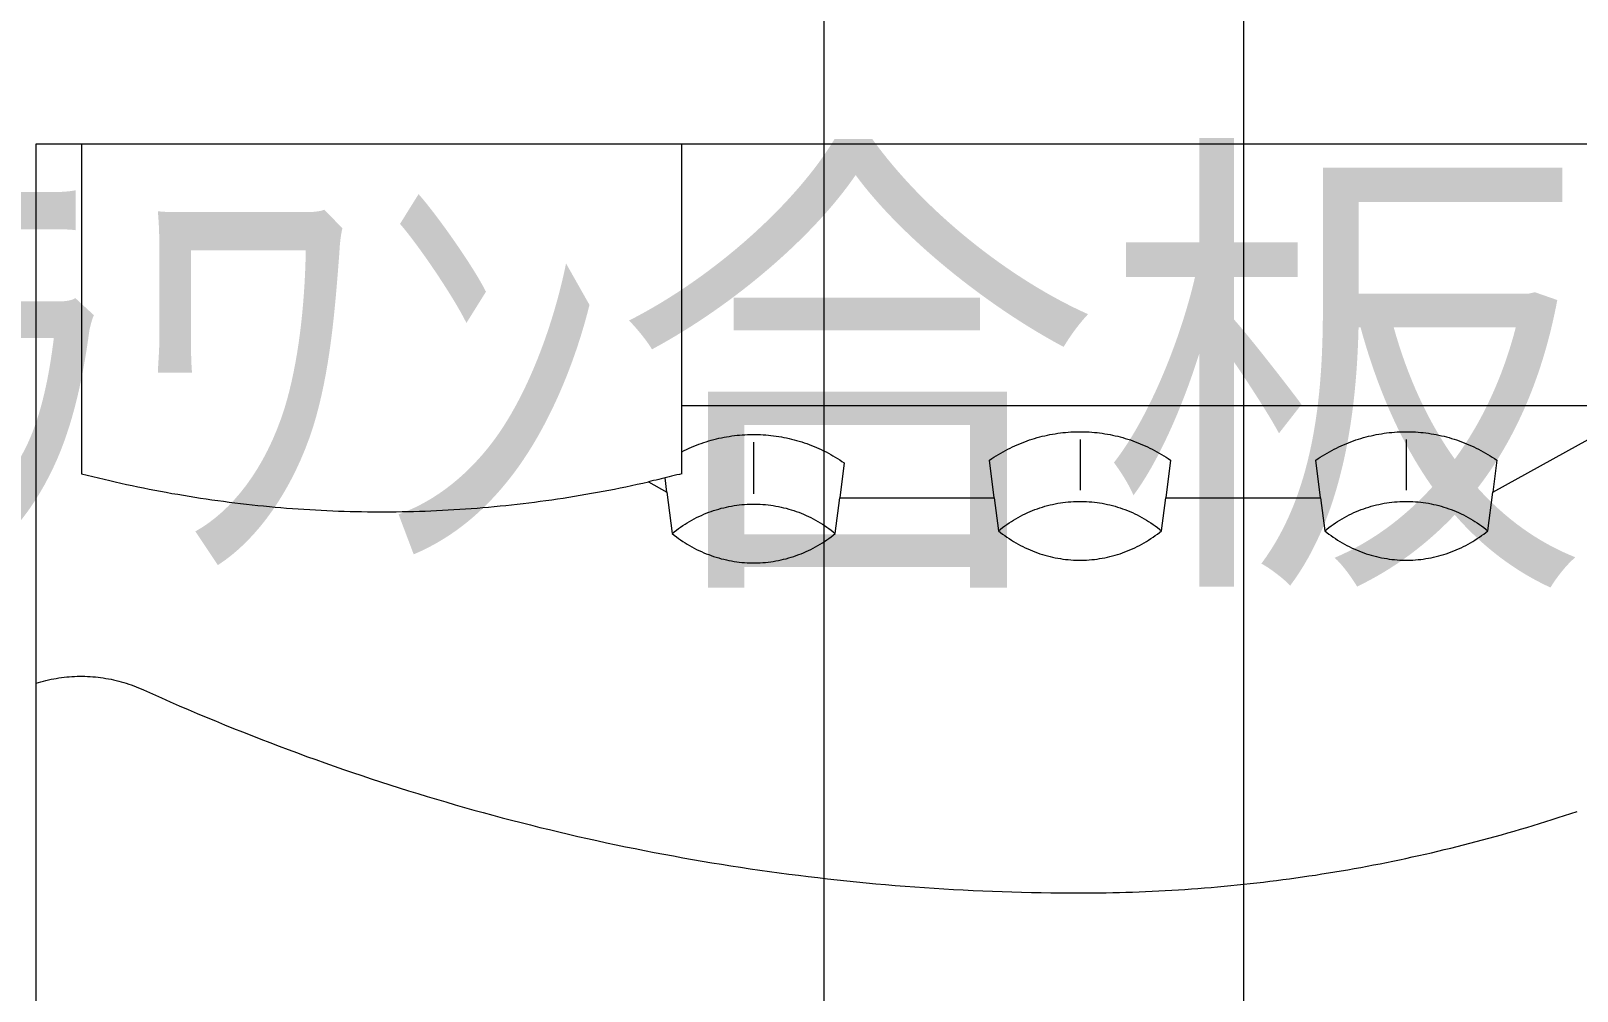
# Model space of a CAD drawing. Header units: millimetres. Extents: x -20496 to -6300, y 37 to 7272.
# Drawn here: x -9636 to -9118, y 2818 to 3140 of the extents above; entities that cross this region are included whole.
import ezdxf
from ezdxf.enums import TextEntityAlignment as Align
from ezdxf.lldxf.tags import DXFTag

# ---------------------------------------------------------------- set-up
doc = ezdxf.new("R2010")
doc.units = ezdxf.units.MM
doc.header["$LTSCALE"] = 50
for name, color, linetype in [('カタログ部品(衛生設備)', 252, 'Continuous'), ('床仕上', 250, 'Continuous'), ('通り芯', 252, 'Continuous')]:
    doc.layers.add(name, color=color, linetype=linetype)
doc.styles.add('ＭＳ ゴシック', font='msgothic.ttc')
tags = doc.linetypes.add('chain', pattern=[18.5, 12, -1.5, 3.5, -1.5]).pattern_tags.tags
tags[10:11] = [DXFTag(74, 4), DXFTag(75, 0), DXFTag(340, '0'), DXFTag(46, 1.0), DXFTag(50, 0.0), DXFTag(44, 0.0), DXFTag(45, 0.0)]
tags[8:9] = [DXFTag(74, 4), DXFTag(75, 0), DXFTag(340, '0'), DXFTag(46, 1.0), DXFTag(50, 0.0), DXFTag(44, 0.0), DXFTag(45, 0.0)]
tags[6:7] = [DXFTag(74, 4), DXFTag(75, 0), DXFTag(340, '0'), DXFTag(46, 1.0), DXFTag(50, 0.0), DXFTag(44, 0.0), DXFTag(45, 0.0)]
tags[4:5] = [DXFTag(74, 4), DXFTag(75, 0), DXFTag(340, '0'), DXFTag(46, 1.0), DXFTag(50, 0.0), DXFTag(44, 0.0), DXFTag(45, 0.0)]

# ---------------------------------------------------------------- blocks, each defined once
blk = doc.blocks.new('FcPack%d80')
at = {"layer": '通り芯', "color": 1, "linetype": 'chain', "lineweight": 13}
blk.add_line((0, -2668.75), (0, 2981.25), dxfattribs=at)
blk = doc.blocks.new('FcPack%d81')
at = {"layer": '通り芯', "color": 1, "linetype": 'chain', "lineweight": 13}
blk.add_line((0, -2668.75), (0, 2981.25), dxfattribs=at)
blk = doc.blocks.new('FcPack%d176')
at = {"layer": 'カタログ部品(衛生設備)', "color": 1, "linetype": 'Continuous', "lineweight": 13}
for p, q in [((-700, 525), (-700, -525)), ((700, 525), (-700, 525)), ((-684.69, 525), (-684.69, 414.52)), ((-483.44, 414.52), (-483.44, 525)), ((-483.44, 437.35), (-73.5, 437.35)), ((-476.12, 424.96), (-475.28, 425.23)), ((-475.28, 425.23), (-474.44, 425.49)), ((-474.44, 425.49), (-473.59, 425.73)), ((-473.59, 425.73), (-472.74, 425.96)), ((-472.74, 425.96), (-471.89, 426.18)), ((-471.89, 426.18), (-471.03, 426.38)), ((-471.03, 426.38), (-470.18, 426.57)), ((-470.18, 426.57), (-469.31, 426.74)), ((-469.31, 426.74), (-468.45, 426.9)), ((-468.45, 426.9), (-467.58, 427.04)), ((-467.58, 427.04), (-466.72, 427.17)), ((-466.72, 427.17), (-465.84, 427.29)), ((-465.84, 427.29), (-464.97, 427.39)), ((-464.97, 427.39), (-464.1, 427.47)), ((-464.1, 427.47), (-463.22, 427.54)), ((-463.22, 427.54), (-462.35, 427.6)), ((-462.35, 427.6), (-461.47, 427.64)), ((-461.47, 427.64), (-460.6, 427.67)), ((-460.6, 427.67), (-459.72, 427.68)), ((-459.72, 427.68), (-458.84, 427.68)), ((-459.38, 407.78), (-459.37, 425.09)), ((-458.84, 427.68), (-457.96, 427.67)), ((-457.96, 427.67), (-457.09, 427.64)), ((-457.09, 427.64), (-456.21, 427.59)), ((-456.21, 427.59), (-455.34, 427.53)), ((-455.34, 427.53), (-454.46, 427.46)), ((-454.46, 427.46), (-453.59, 427.37)), ((-453.59, 427.37), (-452.72, 427.26)), ((-452.72, 427.26), (-451.85, 427.14)), ((-451.85, 427.14), (-450.98, 427.01)), ((-450.98, 427.01), (-450.11, 426.86)), ((-450.11, 426.86), (-449.25, 426.7)), ((-449.25, 426.7), (-448.39, 426.53)), ((-448.39, 426.53), (-447.53, 426.34)), ((-447.53, 426.34), (-446.68, 426.13)), ((-446.68, 426.13), (-445.82, 425.91)), ((-445.82, 425.91), (-444.98, 425.68)), ((-444.98, 425.68), (-444.13, 425.43)), ((-444.13, 425.43), (-443.29, 425.17)), ((-443.29, 425.17), (-442.45, 424.9)), ((-369.38, 424.91), (-368.55, 425.23)), ((-368.55, 425.23), (-367.72, 425.53)), ((-367.72, 425.53), (-366.88, 425.82)), ((-366.88, 425.82), (-366.04, 426.1)), ((-366.04, 426.1), (-365.2, 426.36)), ((-365.2, 426.36), (-364.35, 426.61)), ((-364.35, 426.61), (-363.5, 426.84)), ((-363.5, 426.84), (-362.65, 427.06)), ((-362.65, 427.06), (-361.79, 427.26)), ((-361.79, 427.26), (-360.93, 427.45)), ((-360.93, 427.45), (-360.07, 427.63)), ((-360.07, 427.63), (-359.2, 427.79)), ((-359.2, 427.79), (-358.33, 427.93)), ((-358.33, 427.93), (-357.46, 428.07)), ((-357.46, 428.07), (-356.59, 428.18)), ((-356.59, 428.18), (-355.71, 428.29)), ((-355.71, 428.29), (-354.84, 428.37)), ((-354.84, 428.37), (-353.96, 428.45)), ((-353.96, 428.45), (-353.08, 428.51)), ((-353.08, 428.51), (-352.2, 428.55)), ((-352.2, 428.55), (-351.32, 428.58)), ((-351.32, 428.58), (-350.44, 428.6)), ((-350.44, 428.6), (-349.56, 428.6)), ((-350, 426), (-350, 408.96)), ((-349.56, 428.6), (-348.68, 428.58)), ((-348.68, 428.58), (-347.81, 428.55)), ((-347.81, 428.55), (-346.93, 428.51)), ((-346.93, 428.51), (-346.05, 428.45)), ((-346.05, 428.45), (-345.17, 428.37)), ((-345.17, 428.37), (-344.3, 428.29)), ((-344.3, 428.29), (-343.42, 428.18)), ((-343.42, 428.18), (-342.55, 428.07)), ((-342.55, 428.07), (-341.68, 427.93)), ((-341.68, 427.93), (-340.81, 427.79)), ((-340.81, 427.79), (-339.94, 427.63)), ((-339.94, 427.63), (-339.08, 427.45)), ((-339.08, 427.45), (-338.22, 427.26)), ((-338.22, 427.26), (-337.36, 427.06)), ((-337.36, 427.06), (-336.51, 426.84)), ((-336.51, 426.84), (-335.65, 426.61)), ((-335.65, 426.61), (-334.81, 426.36)), ((-334.81, 426.36), (-333.96, 426.1)), ((-333.96, 426.1), (-333.12, 425.82)), ((-333.12, 425.82), (-332.29, 425.53)), ((-332.29, 425.53), (-331.46, 425.23)), ((-331.46, 425.23), (-330.63, 424.91)), ((-260, 424.91), (-259.17, 425.23)), ((-259.17, 425.23), (-258.34, 425.53)), ((-258.34, 425.53), (-257.51, 425.82)), ((-257.51, 425.82), (-256.67, 426.1)), ((-256.67, 426.1), (-255.83, 426.36)), ((-255.83, 426.36), (-254.98, 426.61)), ((-254.98, 426.61), (-254.13, 426.84)), ((-254.13, 426.84), (-253.27, 427.06)), ((-253.27, 427.06), (-252.42, 427.26)), ((-252.42, 427.26), (-251.55, 427.45)), ((-251.55, 427.45), (-250.69, 427.63)), ((-250.69, 427.63), (-249.82, 427.79)), ((-249.82, 427.79), (-248.96, 427.93)), ((-248.96, 427.93), (-248.09, 428.07)), ((-248.09, 428.07), (-247.21, 428.18)), ((-247.21, 428.18), (-246.34, 428.29)), ((-246.34, 428.29), (-245.46, 428.37)), ((-245.46, 428.37), (-244.59, 428.45)), ((-244.59, 428.45), (-243.71, 428.51)), ((-243.71, 428.51), (-242.83, 428.55)), ((-242.83, 428.55), (-241.95, 428.58)), ((-241.95, 428.58), (-241.07, 428.6)), ((-241.07, 428.6), (-240.19, 428.6)), ((-240.62, 426), (-240.62, 408.96)), ((-240.19, 428.6), (-239.31, 428.58)), ((-239.31, 428.58), (-238.43, 428.55)), ((-238.43, 428.55), (-237.55, 428.51)), ((-237.55, 428.51), (-236.67, 428.45)), ((-236.67, 428.45), (-235.8, 428.37)), ((-235.8, 428.37), (-234.92, 428.29)), ((-234.92, 428.29), (-234.05, 428.18)), ((-234.05, 428.18), (-233.17, 428.07)), ((-233.17, 428.07), (-232.3, 427.93)), ((-232.3, 427.93), (-231.43, 427.79)), ((-231.43, 427.79), (-230.57, 427.63)), ((-230.57, 427.63), (-229.7, 427.45)), ((-229.7, 427.45), (-228.84, 427.26)), ((-228.84, 427.26), (-227.99, 427.06)), ((-227.99, 427.06), (-227.13, 426.84)), ((-227.13, 426.84), (-226.28, 426.61)), ((-226.28, 426.61), (-225.43, 426.36)), ((-225.43, 426.36), (-224.59, 426.1)), ((-224.59, 426.1), (-223.75, 425.82)), ((-223.75, 425.82), (-222.91, 425.53)), ((-222.91, 425.53), (-222.08, 425.23)), ((-222.08, 425.23), (-221.26, 424.91)), ((-211.67, 408.28), (-175.39, 428.29)), ((-483.44, 421.89), (-482.65, 422.28)), ((-482.65, 422.28), (-481.85, 422.67)), ((-481.85, 422.67), (-481.05, 423.03)), ((-481.05, 423.03), (-480.24, 423.39)), ((-480.24, 423.39), (-479.42, 423.73)), ((-479.42, 423.73), (-478.6, 424.06)), ((-478.6, 424.06), (-477.78, 424.37)), ((-477.78, 424.37), (-476.95, 424.67)), ((-476.95, 424.67), (-476.12, 424.96)), ((-442.45, 424.9), (-441.62, 424.61)), ((-441.62, 424.61), (-440.79, 424.3)), ((-440.79, 424.3), (-439.97, 423.99)), ((-439.97, 423.99), (-439.15, 423.66)), ((-439.15, 423.66), (-438.34, 423.31)), ((-438.34, 423.31), (-437.53, 422.95)), ((-437.53, 422.95), (-436.73, 422.58)), ((-436.73, 422.58), (-435.93, 422.2)), ((-435.93, 422.2), (-435.14, 421.8)), ((-435.14, 421.8), (-434.36, 421.39)), ((-434.36, 421.39), (-433.58, 420.97)), ((-433.58, 420.97), (-432.81, 420.53)), ((-432.81, 420.53), (-432.05, 420.08)), ((-432.05, 420.08), (-431.29, 419.62)), ((-379.58, 419.57), (-378.84, 420.06)), ((-378.84, 420.06), (-378.08, 420.54)), ((-378.08, 420.54), (-377.33, 421)), ((-377.33, 421), (-376.56, 421.45)), ((-376.56, 421.45), (-375.78, 421.89)), ((-375.78, 421.89), (-375, 422.31)), ((-375, 422.31), (-374.22, 422.72)), ((-374.22, 422.72), (-373.43, 423.12)), ((-373.43, 423.12), (-372.63, 423.51)), ((-372.63, 423.51), (-371.82, 423.88)), ((-371.82, 423.88), (-371.01, 424.24)), ((-371.01, 424.24), (-370.2, 424.58)), ((-370.2, 424.58), (-369.38, 424.91)), ((-330.63, 424.91), (-329.81, 424.58)), ((-329.81, 424.58), (-329, 424.24)), ((-329, 424.24), (-328.19, 423.88)), ((-328.19, 423.88), (-327.38, 423.51)), ((-327.38, 423.51), (-326.58, 423.12)), ((-326.58, 423.12), (-325.79, 422.72)), ((-325.79, 422.72), (-325, 422.31)), ((-325, 422.31), (-324.22, 421.89)), ((-324.22, 421.89), (-323.45, 421.45)), ((-323.45, 421.45), (-322.68, 421)), ((-322.68, 421), (-321.92, 420.54)), ((-321.92, 420.54), (-321.17, 420.06)), ((-321.17, 420.06), (-320.43, 419.57)), ((-270.21, 419.57), (-269.46, 420.06)), ((-269.46, 420.06), (-268.71, 420.54)), ((-268.71, 420.54), (-267.95, 421)), ((-267.95, 421), (-267.18, 421.45)), ((-267.18, 421.45), (-266.41, 421.89)), ((-266.41, 421.89), (-265.63, 422.31)), ((-265.63, 422.31), (-264.84, 422.72)), ((-264.84, 422.72), (-264.05, 423.12)), ((-264.05, 423.12), (-263.25, 423.51)), ((-263.25, 423.51), (-262.45, 423.88)), ((-262.45, 423.88), (-261.64, 424.24)), ((-261.64, 424.24), (-260.82, 424.58)), ((-260.82, 424.58), (-260, 424.91)), ((-221.26, 424.91), (-220.44, 424.58)), ((-220.44, 424.58), (-219.62, 424.24)), ((-219.62, 424.24), (-218.81, 423.88)), ((-218.81, 423.88), (-218.01, 423.51)), ((-218.01, 423.51), (-217.21, 423.12)), ((-217.21, 423.12), (-216.42, 422.72)), ((-216.42, 422.72), (-215.63, 422.31)), ((-215.63, 422.31), (-214.85, 421.89)), ((-214.85, 421.89), (-214.08, 421.45)), ((-214.08, 421.45), (-213.31, 421)), ((-213.31, 421), (-212.55, 420.54)), ((-212.55, 420.54), (-211.8, 420.06)), ((-211.8, 420.06), (-211.05, 419.57)), ((-431.29, 419.62), (-430.54, 419.14)), ((-430.54, 419.14), (-429.79, 418.66)), ((-429.06, 418.16), (-430.53, 406.45)), ((-429.79, 418.66), (-429.06, 418.16)), ((-380.32, 419.07), (-379.58, 419.57)), ((-378.74, 406.45), (-380.32, 419.07)), ((-319.69, 419.07), (-321.27, 406.45)), ((-320.43, 419.57), (-319.69, 419.07)), ((-270.94, 419.07), (-270.21, 419.57)), ((-269.36, 406.45), (-270.94, 419.07)), ((-210.31, 419.07), (-211.67, 408.28)), ((-211.05, 419.57), (-210.31, 419.07)), ((-684.69, 414.52), (-682.81, 414.04)), ((-682.81, 414.04), (-680.92, 413.57)), ((-680.92, 413.57), (-679.04, 413.11)), ((-679.04, 413.11), (-677.15, 412.66)), ((-677.15, 412.66), (-675.26, 412.21)), ((-675.26, 412.21), (-673.37, 411.78)), ((-673.37, 411.78), (-671.48, 411.35)), ((-671.48, 411.35), (-669.59, 410.93)), ((-669.59, 410.93), (-667.69, 410.53)), ((-667.69, 410.53), (-665.79, 410.13)), ((-665.79, 410.13), (-663.89, 409.74)), ((-663.89, 409.74), (-661.99, 409.36)), ((-506.08, 409.37), (-504.18, 409.75)), ((-504.18, 409.75), (-502.28, 410.14)), ((-502.28, 410.14), (-500.38, 410.54)), ((-500.38, 410.54), (-498.48, 410.95)), ((-498.48, 410.95), (-496.59, 411.36)), ((-496.59, 411.36), (-494.69, 411.79)), ((-493.83, 411.99), (-494.69, 411.79)), ((-494.69, 411.79), (-488.46, 408.35)), ((-492.96, 412.19), (-493.83, 411.99)), ((-492.09, 412.39), (-492.96, 412.19)), ((-491.22, 412.6), (-492.09, 412.39)), ((-490.36, 412.8), (-491.22, 412.6)), ((-489.49, 413.01), (-490.36, 412.8)), ((-488.62, 413.22), (-489.49, 413.01)), ((-488.46, 408.35), (-489.06, 413.11)), ((-487.76, 413.43), (-488.62, 413.22)), ((-486.89, 413.65), (-487.76, 413.43)), ((-486.03, 413.86), (-486.89, 413.65)), ((-485.16, 414.08), (-486.03, 413.86)), ((-484.3, 414.3), (-485.16, 414.08)), ((-483.44, 414.52), (-484.3, 414.3)), ((-661.99, 409.36), (-660.09, 408.99)), ((-660.09, 408.99), (-658.18, 408.63)), ((-658.18, 408.63), (-656.28, 408.28)), ((-656.28, 408.28), (-654.37, 407.93)), ((-654.37, 407.93), (-652.46, 407.6)), ((-652.46, 407.6), (-650.55, 407.27)), ((-650.55, 407.27), (-648.63, 406.96)), ((-648.63, 406.96), (-646.72, 406.65)), ((-646.72, 406.65), (-644.81, 406.35)), ((-644.81, 406.35), (-642.89, 406.07)), ((-642.89, 406.07), (-640.97, 405.79)), ((-640.97, 405.79), (-639.05, 405.52)), ((-639.05, 405.52), (-637.13, 405.26)), ((-637.13, 405.26), (-635.21, 405.01)), ((-635.21, 405.01), (-633.29, 404.76)), ((-633.29, 404.76), (-631.37, 404.53)), ((-631.37, 404.53), (-629.44, 404.31)), ((-629.44, 404.31), (-627.52, 404.09)), ((-540.55, 404.1), (-538.62, 404.32)), ((-538.62, 404.32), (-536.7, 404.54)), ((-536.7, 404.54), (-534.78, 404.77)), ((-534.78, 404.77), (-532.85, 405.01)), ((-532.85, 405.01), (-530.93, 405.26)), ((-530.93, 405.26), (-529.01, 405.53)), ((-529.01, 405.53), (-527.09, 405.8)), ((-527.09, 405.8), (-525.18, 406.07)), ((-525.18, 406.07), (-523.26, 406.36)), ((-523.26, 406.36), (-521.35, 406.66)), ((-521.35, 406.66), (-519.43, 406.97)), ((-519.43, 406.97), (-517.52, 407.28)), ((-517.52, 407.28), (-515.61, 407.61)), ((-515.61, 407.61), (-513.7, 407.94)), ((-513.7, 407.94), (-511.79, 408.29)), ((-511.79, 408.29), (-509.89, 408.64)), ((-509.89, 408.64), (-507.98, 409)), ((-507.98, 409), (-506.08, 409.37)), ((-488.46, 408.35), (-486.72, 394.46)), ((-462.45, 404.21), (-461.57, 404.27)), ((-461.57, 404.27), (-460.69, 404.3)), ((-460.69, 404.3), (-459.81, 404.32)), ((-459.81, 404.32), (-458.94, 404.32)), ((-458.94, 404.32), (-458.06, 404.3)), ((-458.06, 404.3), (-457.18, 404.27)), ((-457.18, 404.27), (-456.3, 404.21)), ((-432.03, 394.46), (-430.53, 406.45)), ((-430.53, 406.45), (-378.74, 406.45)), ((-378.74, 406.45), (-377.35, 395.38)), ((-359.17, 404.23), (-358.31, 404.41)), ((-358.31, 404.41), (-357.45, 404.58)), ((-357.45, 404.58), (-356.58, 404.72)), ((-356.58, 404.72), (-355.71, 404.85)), ((-355.71, 404.85), (-354.83, 404.96)), ((-354.83, 404.96), (-353.96, 405.05)), ((-353.96, 405.05), (-353.08, 405.12)), ((-353.08, 405.12), (-352.2, 405.18)), ((-352.2, 405.18), (-351.32, 405.21)), ((-351.32, 405.21), (-350.44, 405.23)), ((-350.44, 405.23), (-349.56, 405.23)), ((-349.56, 405.23), (-348.68, 405.21)), ((-348.68, 405.21), (-347.81, 405.18)), ((-347.81, 405.18), (-346.93, 405.12)), ((-346.93, 405.12), (-346.05, 405.05)), ((-346.05, 405.05), (-345.17, 404.96)), ((-345.17, 404.96), (-344.3, 404.85)), ((-344.3, 404.85), (-343.43, 404.72)), ((-343.43, 404.72), (-342.56, 404.58)), ((-342.56, 404.58), (-341.7, 404.41)), ((-341.7, 404.41), (-340.83, 404.23)), ((-322.66, 395.38), (-321.27, 406.45)), ((-321.27, 406.45), (-269.36, 406.45)), ((-269.36, 406.45), (-267.97, 395.38)), ((-249.8, 404.23), (-248.94, 404.41)), ((-248.94, 404.41), (-248.07, 404.58)), ((-248.07, 404.58), (-247.2, 404.72)), ((-247.2, 404.72), (-246.33, 404.85)), ((-246.33, 404.85), (-245.46, 404.96)), ((-245.46, 404.96), (-244.58, 405.05)), ((-244.58, 405.05), (-243.71, 405.12)), ((-243.71, 405.12), (-242.83, 405.18)), ((-242.83, 405.18), (-241.95, 405.21)), ((-241.95, 405.21), (-241.07, 405.23)), ((-241.07, 405.23), (-240.19, 405.23)), ((-240.19, 405.23), (-239.31, 405.21)), ((-239.31, 405.21), (-238.43, 405.18)), ((-238.43, 405.18), (-237.55, 405.12)), ((-237.55, 405.12), (-236.68, 405.05)), ((-236.68, 405.05), (-235.8, 404.96)), ((-235.8, 404.96), (-234.93, 404.85)), ((-234.93, 404.85), (-234.06, 404.72)), ((-234.06, 404.72), (-233.19, 404.58)), ((-233.19, 404.58), (-232.32, 404.41)), ((-232.32, 404.41), (-231.46, 404.23)), ((-213.28, 395.38), (-211.67, 408.28)), ((-627.52, 404.09), (-625.59, 403.89)), ((-625.59, 403.89), (-623.66, 403.69)), ((-623.66, 403.69), (-621.74, 403.51)), ((-621.74, 403.51), (-619.81, 403.33)), ((-619.81, 403.33), (-617.88, 403.16)), ((-617.88, 403.16), (-615.95, 403.01)), ((-615.95, 403.01), (-614.02, 402.86)), ((-614.02, 402.86), (-612.09, 402.72)), ((-612.09, 402.72), (-610.15, 402.59)), ((-610.15, 402.59), (-608.22, 402.47)), ((-608.22, 402.47), (-606.29, 402.35)), ((-606.29, 402.35), (-604.35, 402.25)), ((-604.35, 402.25), (-602.42, 402.16)), ((-602.42, 402.16), (-600.49, 402.07)), ((-600.49, 402.07), (-598.55, 402)), ((-598.55, 402), (-596.62, 401.94)), ((-596.62, 401.94), (-594.68, 401.88)), ((-594.68, 401.88), (-592.74, 401.83)), ((-592.74, 401.83), (-590.81, 401.8)), ((-590.81, 401.8), (-588.87, 401.77)), ((-588.87, 401.77), (-586.94, 401.75)), ((-586.94, 401.75), (-585, 401.74)), ((-585, 401.74), (-583.06, 401.74)), ((-583.06, 401.74), (-581.13, 401.75)), ((-581.13, 401.75), (-579.19, 401.77)), ((-579.19, 401.77), (-577.26, 401.8)), ((-577.26, 401.8), (-575.32, 401.83)), ((-575.32, 401.83), (-573.39, 401.88)), ((-573.39, 401.88), (-571.45, 401.94)), ((-571.45, 401.94), (-569.52, 402)), ((-569.52, 402), (-567.58, 402.08)), ((-567.58, 402.08), (-565.65, 402.16)), ((-565.65, 402.16), (-563.71, 402.25)), ((-563.71, 402.25), (-561.78, 402.36)), ((-561.78, 402.36), (-559.85, 402.47)), ((-559.85, 402.47), (-557.91, 402.59)), ((-557.91, 402.59), (-555.98, 402.72)), ((-555.98, 402.72), (-554.05, 402.86)), ((-554.05, 402.86), (-552.12, 403.01)), ((-552.12, 403.01), (-550.19, 403.17)), ((-550.19, 403.17), (-548.26, 403.34)), ((-548.26, 403.34), (-546.33, 403.51)), ((-546.33, 403.51), (-544.4, 403.7)), ((-544.4, 403.7), (-542.48, 403.9)), ((-542.48, 403.9), (-540.55, 404.1)), ((-480.09, 398.96), (-479.31, 399.38)), ((-479.31, 399.38), (-478.52, 399.78)), ((-478.52, 399.78), (-477.72, 400.17)), ((-477.72, 400.17), (-476.92, 400.54)), ((-476.92, 400.54), (-476.1, 400.9)), ((-476.1, 400.9), (-475.29, 401.24)), ((-475.29, 401.24), (-474.46, 401.56)), ((-474.46, 401.56), (-473.63, 401.86)), ((-473.63, 401.86), (-472.8, 402.15)), ((-472.8, 402.15), (-471.96, 402.42)), ((-471.96, 402.42), (-471.11, 402.67)), ((-471.11, 402.67), (-470.26, 402.91)), ((-470.26, 402.91), (-469.4, 403.12)), ((-469.4, 403.12), (-468.55, 403.32)), ((-468.55, 403.32), (-467.68, 403.5)), ((-467.68, 403.5), (-466.82, 403.67)), ((-466.82, 403.67), (-465.95, 403.81)), ((-465.95, 403.81), (-465.08, 403.94)), ((-465.08, 403.94), (-464.2, 404.05)), ((-464.2, 404.05), (-463.33, 404.14)), ((-463.33, 404.14), (-462.45, 404.21)), ((-456.3, 404.21), (-455.42, 404.14)), ((-455.42, 404.14), (-454.55, 404.05)), ((-454.55, 404.05), (-453.67, 403.94)), ((-453.67, 403.94), (-452.8, 403.81)), ((-452.8, 403.81), (-451.93, 403.67)), ((-451.93, 403.67), (-451.07, 403.5)), ((-451.07, 403.5), (-450.2, 403.32)), ((-450.2, 403.32), (-449.35, 403.12)), ((-449.35, 403.12), (-448.49, 402.91)), ((-448.49, 402.91), (-447.64, 402.67)), ((-447.64, 402.67), (-446.79, 402.42)), ((-446.79, 402.42), (-445.95, 402.15)), ((-445.95, 402.15), (-445.12, 401.86)), ((-445.12, 401.86), (-444.29, 401.56)), ((-444.29, 401.56), (-443.46, 401.24)), ((-443.46, 401.24), (-442.65, 400.9)), ((-442.65, 400.9), (-441.83, 400.54)), ((-441.83, 400.54), (-441.03, 400.17)), ((-441.03, 400.17), (-440.23, 399.78)), ((-440.23, 399.78), (-439.44, 399.38)), ((-439.44, 399.38), (-438.66, 398.96)), ((-372.26, 398.98), (-371.49, 399.43)), ((-371.49, 399.43), (-370.72, 399.87)), ((-370.72, 399.87), (-369.94, 400.29)), ((-369.94, 400.29), (-369.15, 400.7)), ((-369.15, 400.7), (-368.35, 401.08)), ((-368.35, 401.08), (-367.54, 401.46)), ((-367.54, 401.46), (-366.73, 401.81)), ((-366.73, 401.81), (-365.92, 402.15)), ((-365.92, 402.15), (-365.09, 402.47)), ((-365.09, 402.47), (-364.26, 402.78)), ((-364.26, 402.78), (-363.43, 403.06)), ((-363.43, 403.06), (-362.58, 403.33)), ((-362.58, 403.33), (-361.74, 403.58)), ((-361.74, 403.58), (-360.89, 403.82)), ((-360.89, 403.82), (-360.03, 404.03)), ((-360.03, 404.03), (-359.17, 404.23)), ((-340.83, 404.23), (-339.97, 404.03)), ((-339.97, 404.03), (-339.12, 403.82)), ((-339.12, 403.82), (-338.27, 403.58)), ((-338.27, 403.58), (-337.42, 403.33)), ((-337.42, 403.33), (-336.58, 403.06)), ((-336.58, 403.06), (-335.75, 402.78)), ((-335.75, 402.78), (-334.92, 402.47)), ((-334.92, 402.47), (-334.09, 402.15)), ((-334.09, 402.15), (-333.27, 401.81)), ((-333.27, 401.81), (-332.46, 401.46)), ((-332.46, 401.46), (-331.66, 401.08)), ((-331.66, 401.08), (-330.86, 400.7)), ((-330.86, 400.7), (-330.07, 400.29)), ((-330.07, 400.29), (-329.29, 399.87)), ((-329.29, 399.87), (-328.52, 399.43)), ((-328.52, 399.43), (-327.75, 398.98)), ((-262.88, 398.98), (-262.12, 399.43)), ((-262.12, 399.43), (-261.34, 399.87)), ((-261.34, 399.87), (-260.56, 400.29)), ((-260.56, 400.29), (-259.77, 400.7)), ((-259.77, 400.7), (-258.97, 401.08)), ((-258.97, 401.08), (-258.17, 401.46)), ((-258.17, 401.46), (-257.36, 401.81)), ((-257.36, 401.81), (-256.54, 402.15)), ((-256.54, 402.15), (-255.72, 402.47)), ((-255.72, 402.47), (-254.89, 402.78)), ((-254.89, 402.78), (-254.05, 403.06)), ((-254.05, 403.06), (-253.21, 403.33)), ((-253.21, 403.33), (-252.36, 403.58)), ((-252.36, 403.58), (-251.51, 403.82)), ((-251.51, 403.82), (-250.66, 404.03)), ((-250.66, 404.03), (-249.8, 404.23)), ((-231.46, 404.23), (-230.6, 404.03)), ((-230.6, 404.03), (-229.74, 403.82)), ((-229.74, 403.82), (-228.89, 403.58)), ((-228.89, 403.58), (-228.05, 403.33)), ((-228.05, 403.33), (-227.21, 403.06)), ((-227.21, 403.06), (-226.37, 402.78)), ((-226.37, 402.78), (-225.54, 402.47)), ((-225.54, 402.47), (-224.72, 402.15)), ((-224.72, 402.15), (-223.9, 401.81)), ((-223.9, 401.81), (-223.09, 401.46)), ((-223.09, 401.46), (-222.28, 401.08)), ((-222.28, 401.08), (-221.49, 400.7)), ((-221.49, 400.7), (-220.7, 400.29)), ((-220.7, 400.29), (-219.92, 399.87)), ((-219.92, 399.87), (-219.14, 399.43)), ((-219.14, 399.43), (-218.38, 398.98)), ((-486.72, 394.46), (-486.02, 395.02)), ((-486.72, 394.46), (-486.02, 393.9)), ((-486.02, 395.02), (-485.31, 395.57)), ((-486.02, 393.9), (-485.31, 393.36)), ((-485.31, 395.57), (-484.6, 396.1)), ((-484.6, 396.1), (-483.87, 396.61)), ((-483.87, 396.61), (-483.13, 397.11)), ((-483.13, 397.11), (-482.38, 397.6)), ((-482.38, 397.6), (-481.63, 398.07)), ((-481.63, 398.07), (-480.86, 398.52)), ((-480.86, 398.52), (-480.09, 398.96)), ((-438.66, 398.96), (-437.89, 398.52)), ((-437.89, 398.52), (-437.12, 398.07)), ((-437.12, 398.07), (-436.37, 397.6)), ((-436.37, 397.6), (-435.62, 397.11)), ((-435.62, 397.11), (-434.88, 396.61)), ((-434.88, 396.61), (-434.15, 396.1)), ((-434.15, 396.1), (-433.44, 395.57)), ((-433.44, 395.57), (-432.73, 395.02)), ((-433.44, 393.36), (-432.73, 393.9)), ((-432.73, 395.02), (-432.03, 394.46)), ((-432.73, 393.9), (-432.03, 394.46)), ((-377.35, 395.38), (-376.65, 395.94)), ((-377.35, 395.38), (-376.65, 394.82)), ((-376.65, 395.94), (-375.94, 396.48)), ((-376.65, 394.82), (-375.94, 394.27)), ((-375.94, 396.48), (-375.23, 397.01)), ((-375.94, 394.27), (-375.23, 393.74)), ((-375.23, 397.01), (-374.5, 397.53)), ((-374.5, 397.53), (-373.76, 398.03)), ((-373.76, 398.03), (-373.01, 398.51)), ((-373.01, 398.51), (-372.26, 398.98)), ((-327.75, 398.98), (-327, 398.51)), ((-327, 398.51), (-326.25, 398.03)), ((-326.25, 398.03), (-325.51, 397.53)), ((-325.51, 397.53), (-324.78, 397.01)), ((-324.78, 397.01), (-324.06, 396.48)), ((-324.78, 393.74), (-324.06, 394.27)), ((-324.06, 396.48), (-323.36, 395.94)), ((-324.06, 394.27), (-323.36, 394.82)), ((-323.36, 395.94), (-322.66, 395.38)), ((-323.36, 394.82), (-322.66, 395.38)), ((-267.97, 395.38), (-267.28, 395.94)), ((-267.97, 395.38), (-267.28, 394.82)), ((-267.28, 395.94), (-266.57, 396.48)), ((-267.28, 394.82), (-266.57, 394.27)), ((-266.57, 396.48), (-265.85, 397.01)), ((-266.57, 394.27), (-265.85, 393.74)), ((-265.85, 397.01), (-265.12, 397.53)), ((-265.12, 397.53), (-264.38, 398.03)), ((-264.38, 398.03), (-263.64, 398.51)), ((-263.64, 398.51), (-262.88, 398.98)), ((-218.38, 398.98), (-217.62, 398.51)), ((-217.62, 398.51), (-216.87, 398.03)), ((-216.87, 398.03), (-216.14, 397.53)), ((-216.14, 397.53), (-215.41, 397.01)), ((-215.41, 397.01), (-214.69, 396.48)), ((-215.41, 393.74), (-214.69, 394.27)), ((-214.69, 396.48), (-213.98, 395.94)), ((-214.69, 394.27), (-213.98, 394.82)), ((-213.98, 395.94), (-213.28, 395.38)), ((-213.98, 394.82), (-213.28, 395.38)), ((-485.31, 393.36), (-484.6, 392.83)), ((-484.6, 392.83), (-483.87, 392.31)), ((-483.87, 392.31), (-483.13, 391.81)), ((-483.13, 391.81), (-482.38, 391.33)), ((-482.38, 391.33), (-481.63, 390.86)), ((-481.63, 390.86), (-480.86, 390.41)), ((-480.86, 390.41), (-480.09, 389.97)), ((-480.09, 389.97), (-479.31, 389.55)), ((-479.31, 389.55), (-478.52, 389.14)), ((-478.52, 389.14), (-477.72, 388.76)), ((-477.72, 388.76), (-476.92, 388.38)), ((-441.83, 388.38), (-441.03, 388.76)), ((-441.03, 388.76), (-440.23, 389.14)), ((-440.23, 389.14), (-439.44, 389.55)), ((-439.44, 389.55), (-438.66, 389.97)), ((-438.66, 389.97), (-437.89, 390.41)), ((-437.89, 390.41), (-437.12, 390.86)), ((-437.12, 390.86), (-436.37, 391.33)), ((-436.37, 391.33), (-435.62, 391.81)), ((-435.62, 391.81), (-434.88, 392.31)), ((-434.88, 392.31), (-434.15, 392.83)), ((-434.15, 392.83), (-433.44, 393.36)), ((-375.23, 393.74), (-374.5, 393.23)), ((-374.5, 393.23), (-373.76, 392.73)), ((-373.76, 392.73), (-373.01, 392.24)), ((-373.01, 392.24), (-372.26, 391.77)), ((-372.26, 391.77), (-371.49, 391.32)), ((-371.49, 391.32), (-370.72, 390.88)), ((-370.72, 390.88), (-369.94, 390.46)), ((-369.94, 390.46), (-369.15, 390.06)), ((-369.15, 390.06), (-368.35, 389.67)), ((-368.35, 389.67), (-367.54, 389.3)), ((-367.54, 389.3), (-366.73, 388.94)), ((-366.73, 388.94), (-365.92, 388.6)), ((-334.09, 388.6), (-333.27, 388.94)), ((-333.27, 388.94), (-332.46, 389.3)), ((-332.46, 389.3), (-331.66, 389.67)), ((-331.66, 389.67), (-330.86, 390.06)), ((-330.86, 390.06), (-330.07, 390.46)), ((-330.07, 390.46), (-329.29, 390.88)), ((-329.29, 390.88), (-328.52, 391.32)), ((-328.52, 391.32), (-327.75, 391.77)), ((-327.75, 391.77), (-327, 392.24)), ((-327, 392.24), (-326.25, 392.73)), ((-326.25, 392.73), (-325.51, 393.23)), ((-325.51, 393.23), (-324.78, 393.74)), ((-265.85, 393.74), (-265.12, 393.23)), ((-265.12, 393.23), (-264.38, 392.73)), ((-264.38, 392.73), (-263.64, 392.24)), ((-263.64, 392.24), (-262.88, 391.77)), ((-262.88, 391.77), (-262.12, 391.32)), ((-262.12, 391.32), (-261.34, 390.88)), ((-261.34, 390.88), (-260.56, 390.46)), ((-260.56, 390.46), (-259.77, 390.06)), ((-259.77, 390.06), (-258.97, 389.67)), ((-258.97, 389.67), (-258.17, 389.3)), ((-258.17, 389.3), (-257.36, 388.94)), ((-257.36, 388.94), (-256.54, 388.6)), ((-224.72, 388.6), (-223.9, 388.94)), ((-223.9, 388.94), (-223.09, 389.3)), ((-223.09, 389.3), (-222.28, 389.67)), ((-222.28, 389.67), (-221.49, 390.06)), ((-221.49, 390.06), (-220.7, 390.46)), ((-220.7, 390.46), (-219.92, 390.88)), ((-219.92, 390.88), (-219.14, 391.32)), ((-219.14, 391.32), (-218.38, 391.77)), ((-218.38, 391.77), (-217.62, 392.24)), ((-217.62, 392.24), (-216.87, 392.73)), ((-216.87, 392.73), (-216.14, 393.23)), ((-216.14, 393.23), (-215.41, 393.74)), ((-476.92, 388.38), (-476.1, 388.03)), ((-476.1, 388.03), (-475.29, 387.69)), ((-475.29, 387.69), (-474.46, 387.37)), ((-474.46, 387.37), (-473.63, 387.07)), ((-473.63, 387.07), (-472.8, 386.78)), ((-472.8, 386.78), (-471.96, 386.51)), ((-471.96, 386.51), (-471.11, 386.26)), ((-471.11, 386.26), (-470.26, 386.02)), ((-470.26, 386.02), (-469.4, 385.81)), ((-469.4, 385.81), (-468.55, 385.61)), ((-468.55, 385.61), (-467.68, 385.43)), ((-467.68, 385.43), (-466.82, 385.26)), ((-466.82, 385.26), (-465.95, 385.12)), ((-465.95, 385.12), (-465.08, 384.99)), ((-465.08, 384.99), (-464.2, 384.88)), ((-464.2, 384.88), (-463.33, 384.79)), ((-463.33, 384.79), (-462.45, 384.72)), ((-462.45, 384.72), (-461.57, 384.66)), ((-461.57, 384.66), (-460.69, 384.63)), ((-460.69, 384.63), (-459.81, 384.61)), ((-459.81, 384.61), (-458.94, 384.61)), ((-458.94, 384.61), (-458.06, 384.63)), ((-458.06, 384.63), (-457.18, 384.66)), ((-457.18, 384.66), (-456.3, 384.72)), ((-456.3, 384.72), (-455.42, 384.79)), ((-455.42, 384.79), (-454.55, 384.88)), ((-454.55, 384.88), (-453.67, 384.99)), ((-453.67, 384.99), (-452.8, 385.12)), ((-452.8, 385.12), (-451.93, 385.26)), ((-451.93, 385.26), (-451.07, 385.43)), ((-451.07, 385.43), (-450.2, 385.61)), ((-450.2, 385.61), (-449.35, 385.81)), ((-449.35, 385.81), (-448.49, 386.02)), ((-448.49, 386.02), (-447.64, 386.26)), ((-447.64, 386.26), (-446.79, 386.51)), ((-446.79, 386.51), (-445.95, 386.78)), ((-445.95, 386.78), (-445.12, 387.07)), ((-445.12, 387.07), (-444.29, 387.37)), ((-444.29, 387.37), (-443.46, 387.69)), ((-443.46, 387.69), (-442.65, 388.03)), ((-442.65, 388.03), (-441.83, 388.38)), ((-365.92, 388.6), (-365.09, 388.28)), ((-365.09, 388.28), (-364.26, 387.98)), ((-364.26, 387.98), (-363.43, 387.69)), ((-363.43, 387.69), (-362.58, 387.42)), ((-362.58, 387.42), (-361.74, 387.17)), ((-361.74, 387.17), (-360.89, 386.93)), ((-360.89, 386.93), (-360.03, 386.72)), ((-360.03, 386.72), (-359.17, 386.52)), ((-359.17, 386.52), (-358.31, 386.34)), ((-358.31, 386.34), (-357.45, 386.17)), ((-357.45, 386.17), (-356.58, 386.03)), ((-356.58, 386.03), (-355.71, 385.9)), ((-355.71, 385.9), (-354.83, 385.79)), ((-354.83, 385.79), (-353.96, 385.7)), ((-353.96, 385.7), (-353.08, 385.63)), ((-353.08, 385.63), (-352.2, 385.57)), ((-352.2, 385.57), (-351.32, 385.54)), ((-351.32, 385.54), (-350.44, 385.52)), ((-350.44, 385.52), (-349.56, 385.52)), ((-349.56, 385.52), (-348.68, 385.54)), ((-348.68, 385.54), (-347.81, 385.57)), ((-347.81, 385.57), (-346.93, 385.63)), ((-346.93, 385.63), (-346.05, 385.7)), ((-346.05, 385.7), (-345.17, 385.79)), ((-345.17, 385.79), (-344.3, 385.9)), ((-344.3, 385.9), (-343.43, 386.03)), ((-343.43, 386.03), (-342.56, 386.17)), ((-342.56, 386.17), (-341.7, 386.34)), ((-341.7, 386.34), (-340.83, 386.52)), ((-340.83, 386.52), (-339.97, 386.72)), ((-339.97, 386.72), (-339.12, 386.93)), ((-339.12, 386.93), (-338.27, 387.17)), ((-338.27, 387.17), (-337.42, 387.42)), ((-337.42, 387.42), (-336.58, 387.69)), ((-336.58, 387.69), (-335.75, 387.98)), ((-335.75, 387.98), (-334.92, 388.28)), ((-334.92, 388.28), (-334.09, 388.6)), ((-256.54, 388.6), (-255.72, 388.28)), ((-255.72, 388.28), (-254.89, 387.98)), ((-254.89, 387.98), (-254.05, 387.69)), ((-254.05, 387.69), (-253.21, 387.42)), ((-253.21, 387.42), (-252.36, 387.17)), ((-252.36, 387.17), (-251.51, 386.93)), ((-251.51, 386.93), (-250.66, 386.72)), ((-250.66, 386.72), (-249.8, 386.52)), ((-249.8, 386.52), (-248.94, 386.34)), ((-248.94, 386.34), (-248.07, 386.17)), ((-248.07, 386.17), (-247.2, 386.03)), ((-247.2, 386.03), (-246.33, 385.9)), ((-246.33, 385.9), (-245.46, 385.79)), ((-245.46, 385.79), (-244.58, 385.7)), ((-244.58, 385.7), (-243.71, 385.63)), ((-243.71, 385.63), (-242.83, 385.57)), ((-242.83, 385.57), (-241.95, 385.54)), ((-241.95, 385.54), (-241.07, 385.52)), ((-241.07, 385.52), (-240.19, 385.52)), ((-240.19, 385.52), (-239.31, 385.54)), ((-239.31, 385.54), (-238.43, 385.57)), ((-238.43, 385.57), (-237.55, 385.63)), ((-237.55, 385.63), (-236.68, 385.7)), ((-236.68, 385.7), (-235.8, 385.79)), ((-235.8, 385.79), (-234.93, 385.9)), ((-234.93, 385.9), (-234.06, 386.03)), ((-234.06, 386.03), (-233.19, 386.17)), ((-233.19, 386.17), (-232.32, 386.34)), ((-232.32, 386.34), (-231.46, 386.52)), ((-231.46, 386.52), (-230.6, 386.72)), ((-230.6, 386.72), (-229.74, 386.93)), ((-229.74, 386.93), (-228.89, 387.17)), ((-228.89, 387.17), (-228.05, 387.42)), ((-228.05, 387.42), (-227.21, 387.69)), ((-227.21, 387.69), (-226.37, 387.98)), ((-226.37, 387.98), (-225.54, 388.28)), ((-225.54, 388.28), (-224.72, 388.6)), ((-700, 344.24), (-699.16, 344.5)), ((-699.16, 344.5), (-698.31, 344.75)), ((-698.31, 344.75), (-697.46, 344.97)), ((-697.46, 344.97), (-696.61, 345.19)), ((-696.61, 345.19), (-695.75, 345.38)), ((-695.75, 345.38), (-694.89, 345.57)), ((-694.89, 345.57), (-694.02, 345.74)), ((-694.02, 345.74), (-693.16, 345.89)), ((-693.16, 345.89), (-692.29, 346.03)), ((-692.29, 346.03), (-691.42, 346.15)), ((-691.42, 346.15), (-690.55, 346.26)), ((-690.55, 346.26), (-689.67, 346.35)), ((-689.67, 346.35), (-688.8, 346.43)), ((-688.8, 346.43), (-687.92, 346.49)), ((-687.92, 346.49), (-687.05, 346.53)), ((-687.05, 346.53), (-686.17, 346.57)), ((-686.17, 346.57), (-685.29, 346.58)), ((-685.29, 346.58), (-684.41, 346.58)), ((-684.41, 346.58), (-683.53, 346.57)), ((-683.53, 346.57), (-682.66, 346.54)), ((-682.66, 346.54), (-681.78, 346.49)), ((-681.78, 346.49), (-680.9, 346.43)), ((-680.9, 346.43), (-680.03, 346.35)), ((-680.03, 346.35), (-679.15, 346.26)), ((-679.15, 346.26), (-678.28, 346.15)), ((-678.28, 346.15), (-677.41, 346.03)), ((-677.41, 346.03), (-676.54, 345.89)), ((-676.54, 345.89), (-675.68, 345.74)), ((-675.68, 345.74), (-674.81, 345.57)), ((-674.81, 345.57), (-673.95, 345.39)), ((-673.95, 345.39), (-673.1, 345.19)), ((-673.1, 345.19), (-672.24, 344.98)), ((-672.24, 344.98), (-671.39, 344.75)), ((-671.39, 344.75), (-670.54, 344.51)), ((-670.54, 344.51), (-669.7, 344.25)), ((-669.7, 344.25), (-668.86, 343.98)), ((-668.86, 343.98), (-668.03, 343.7)), ((-668.03, 343.7), (-667.2, 343.39)), ((-667.2, 343.39), (-666.37, 343.08)), ((-666.37, 343.08), (-665.56, 342.75)), ((-665.56, 342.75), (-664.74, 342.41)), ((-664.74, 342.41), (-663.93, 342.05)), ((-663.93, 342.05), (-660.94, 340.7)), ((-660.94, 340.7), (-657.94, 339.36)), ((-657.94, 339.36), (-654.94, 338.03)), ((-654.94, 338.03), (-651.93, 336.72)), ((-651.93, 336.72), (-648.91, 335.43)), ((-648.91, 335.43), (-645.89, 334.14)), ((-645.89, 334.14), (-642.87, 332.87)), ((-642.87, 332.87), (-639.84, 331.61)), ((-639.84, 331.61), (-636.8, 330.36)), ((-636.8, 330.36), (-633.76, 329.13)), ((-633.76, 329.13), (-630.71, 327.91)), ((-630.71, 327.91), (-627.66, 326.7)), ((-627.66, 326.7), (-624.61, 325.51)), ((-624.61, 325.51), (-621.55, 324.33)), ((-621.55, 324.33), (-618.49, 323.16)), ((-618.49, 323.16), (-615.42, 322.01)), ((-615.42, 322.01), (-612.35, 320.87)), ((-612.35, 320.87), (-609.27, 319.74)), ((-609.27, 319.74), (-606.19, 318.63)), ((-606.19, 318.63), (-603.1, 317.53)), ((-603.1, 317.53), (-600.01, 316.44)), ((-600.01, 316.44), (-596.91, 315.36)), ((-596.91, 315.36), (-593.81, 314.3)), ((-593.81, 314.3), (-590.71, 313.26)), ((-590.71, 313.26), (-587.6, 312.22)), ((-587.6, 312.22), (-584.49, 311.2)), ((-584.49, 311.2), (-581.38, 310.2)), ((-581.38, 310.2), (-578.26, 309.2)), ((-578.26, 309.2), (-575.13, 308.22)), ((-575.13, 308.22), (-572, 307.26)), ((-572, 307.26), (-568.87, 306.3)), ((-568.87, 306.3), (-565.74, 305.37)), ((-565.74, 305.37), (-562.6, 304.44)), ((-562.6, 304.44), (-559.46, 303.53)), ((-559.46, 303.53), (-556.31, 302.63)), ((-556.31, 302.63), (-553.16, 301.74)), ((-553.16, 301.74), (-550.01, 300.87)), ((-550.01, 300.87), (-546.85, 300.02)), ((-185.48, 300.59), (-183.38, 301.29)), ((-546.85, 300.02), (-543.69, 299.17)), ((-543.69, 299.17), (-540.53, 298.34)), ((-540.53, 298.34), (-537.36, 297.52)), ((-537.36, 297.52), (-534.19, 296.72)), ((-534.19, 296.72), (-531.02, 295.93)), ((-531.02, 295.93), (-527.84, 295.16)), ((-202.33, 295.31), (-200.21, 295.93)), ((-200.21, 295.93), (-198.1, 296.57)), ((-198.1, 296.57), (-195.99, 297.22)), ((-195.99, 297.22), (-193.88, 297.88)), ((-193.88, 297.88), (-191.78, 298.54)), ((-191.78, 298.54), (-189.67, 299.21)), ((-189.67, 299.21), (-187.57, 299.9)), ((-187.57, 299.9), (-185.48, 300.59)), ((-527.84, 295.16), (-524.67, 294.4)), ((-524.67, 294.4), (-521.48, 293.65)), ((-521.48, 293.65), (-518.3, 292.91)), ((-518.3, 292.91), (-515.11, 292.19)), ((-515.11, 292.19), (-511.92, 291.49)), ((-511.92, 291.49), (-508.73, 290.79)), ((-508.73, 290.79), (-505.53, 290.11)), ((-221.47, 290.05), (-219.33, 290.59)), ((-219.33, 290.59), (-217.2, 291.15)), ((-217.2, 291.15), (-215.07, 291.72)), ((-215.07, 291.72), (-212.94, 292.29)), ((-212.94, 292.29), (-210.81, 292.88)), ((-210.81, 292.88), (-208.69, 293.47)), ((-208.69, 293.47), (-206.56, 294.07)), ((-206.56, 294.07), (-204.44, 294.68)), ((-204.44, 294.68), (-202.33, 295.31)), ((-505.53, 290.11), (-502.33, 289.45)), ((-502.33, 289.45), (-499.13, 288.8)), ((-499.13, 288.8), (-495.93, 288.16)), ((-495.93, 288.16), (-492.72, 287.54)), ((-492.72, 287.54), (-489.51, 286.93)), ((-489.51, 286.93), (-486.3, 286.33)), ((-486.3, 286.33), (-483.09, 285.75)), ((-483.09, 285.75), (-479.87, 285.18)), ((-479.87, 285.18), (-476.65, 284.63)), ((-245.09, 284.61), (-242.94, 285.06)), ((-242.94, 285.06), (-240.78, 285.52)), ((-240.78, 285.52), (-238.63, 285.99)), ((-238.63, 285.99), (-236.48, 286.46)), ((-236.48, 286.46), (-234.33, 286.95)), ((-234.33, 286.95), (-232.18, 287.44)), ((-232.18, 287.44), (-230.03, 287.94)), ((-230.03, 287.94), (-227.89, 288.46)), ((-227.89, 288.46), (-225.75, 288.98)), ((-225.75, 288.98), (-223.61, 289.51)), ((-223.61, 289.51), (-221.47, 290.05)), ((-476.65, 284.63), (-473.43, 284.08)), ((-473.43, 284.08), (-470.21, 283.56)), ((-470.21, 283.56), (-466.99, 283.05)), ((-466.99, 283.05), (-463.76, 282.55)), ((-463.76, 282.55), (-460.53, 282.06)), ((-460.53, 282.06), (-457.3, 281.59)), ((-457.3, 281.59), (-454.07, 281.13)), ((-454.07, 281.13), (-450.83, 280.69)), ((-450.83, 280.69), (-447.6, 280.26)), ((-447.6, 280.26), (-444.36, 279.85)), ((-273.28, 279.62), (-271.1, 279.95)), ((-271.1, 279.95), (-268.93, 280.29)), ((-268.93, 280.29), (-266.75, 280.63)), ((-266.75, 280.63), (-264.58, 280.99)), ((-264.58, 280.99), (-262.41, 281.36)), ((-262.41, 281.36), (-260.24, 281.73)), ((-260.24, 281.73), (-258.07, 282.11)), ((-258.07, 282.11), (-255.9, 282.51)), ((-255.9, 282.51), (-253.74, 282.91)), ((-253.74, 282.91), (-251.57, 283.32)), ((-251.57, 283.32), (-249.41, 283.74)), ((-249.41, 283.74), (-247.25, 284.17)), ((-247.25, 284.17), (-245.09, 284.61)), ((-444.36, 279.85), (-441.12, 279.45)), ((-441.12, 279.45), (-437.88, 279.06)), ((-437.88, 279.06), (-434.64, 278.69)), ((-434.64, 278.69), (-431.4, 278.33)), ((-431.4, 278.33), (-428.15, 277.98)), ((-428.15, 277.98), (-424.91, 277.65)), ((-424.91, 277.65), (-421.66, 277.34)), ((-421.66, 277.34), (-418.41, 277.03)), ((-418.41, 277.03), (-415.16, 276.75)), ((-415.16, 276.75), (-411.91, 276.47)), ((-411.91, 276.47), (-408.66, 276.21)), ((-408.66, 276.21), (-405.4, 275.96)), ((-405.4, 275.96), (-402.15, 275.73)), ((-402.15, 275.73), (-398.89, 275.51)), ((-398.89, 275.51), (-395.64, 275.31)), ((-395.64, 275.31), (-392.38, 275.12)), ((-392.38, 275.12), (-389.12, 274.94)), ((-389.12, 274.94), (-385.87, 274.78)), ((-385.87, 274.78), (-382.61, 274.63)), ((-323.62, 274.6), (-321.42, 274.71)), ((-321.42, 274.71), (-319.22, 274.84)), ((-319.22, 274.84), (-317.03, 274.97)), ((-317.03, 274.97), (-314.83, 275.12)), ((-314.83, 275.12), (-312.64, 275.27)), ((-312.64, 275.27), (-310.45, 275.43)), ((-310.45, 275.43), (-308.25, 275.61)), ((-308.25, 275.61), (-306.06, 275.79)), ((-306.06, 275.79), (-303.87, 275.98)), ((-303.87, 275.98), (-301.68, 276.18)), ((-301.68, 276.18), (-299.49, 276.39)), ((-299.49, 276.39), (-297.3, 276.61)), ((-297.3, 276.61), (-295.11, 276.83)), ((-295.11, 276.83), (-292.92, 277.07)), ((-292.92, 277.07), (-290.73, 277.32)), ((-290.73, 277.32), (-288.55, 277.57)), ((-288.55, 277.57), (-286.36, 277.84)), ((-286.36, 277.84), (-284.18, 278.11)), ((-284.18, 278.11), (-282, 278.39)), ((-282, 278.39), (-279.82, 278.69)), ((-279.82, 278.69), (-277.64, 278.99)), ((-277.64, 278.99), (-275.46, 279.3)), ((-275.46, 279.3), (-273.28, 279.62)), ((-382.61, 274.63), (-379.35, 274.5)), ((-379.35, 274.5), (-376.09, 274.38)), ((-376.09, 274.38), (-372.83, 274.27)), ((-372.83, 274.27), (-369.57, 274.18)), ((-369.57, 274.18), (-366.31, 274.1)), ((-366.31, 274.1), (-363.05, 274.04)), ((-363.05, 274.04), (-359.78, 273.99)), ((-359.78, 273.99), (-356.52, 273.96)), ((-356.52, 273.96), (-353.26, 273.93)), ((-353.26, 273.93), (-350, 273.93)), ((-350, 273.93), (-347.8, 273.93)), ((-347.8, 273.93), (-345.6, 273.95)), ((-345.6, 273.95), (-343.4, 273.97)), ((-343.4, 273.97), (-341.2, 274)), ((-341.2, 274), (-339, 274.04)), ((-339, 274.04), (-336.8, 274.1)), ((-336.8, 274.1), (-334.61, 274.16)), ((-334.61, 274.16), (-332.41, 274.23)), ((-332.41, 274.23), (-330.21, 274.3)), ((-330.21, 274.3), (-328.01, 274.39)), ((-328.01, 274.39), (-325.81, 274.49)), ((-325.81, 274.49), (-323.62, 274.6))]:
    blk.add_line(p, q, dxfattribs=at)

msp = doc.modelspace()

# ---------------------------------------------------------------- block references
at = {"layer": 'カタログ部品(衛生設備)', "color": 1, "linetype": 'Continuous', "lineweight": 13}
msp.add_blockref('FcPack%d176', (-8934.189, 2577.326), dxfattribs=at)
at = {"layer": '通り芯', "color": 2, "linetype": 'Continuous', "lineweight": 13}
for name, p in [('FcPack%d81', (-9370, 3018.75)), ('FcPack%d80', (-9229.224, 3018.75))]:
    msp.add_blockref(name, p, dxfattribs=at)

# ---------------------------------------------------------------- texts
at = {"layer": '床仕上', "color": 2, "linetype": 'Continuous', "lineweight": 13, "style": 'ＭＳ ゴシック'}
msp.add_text('ﾗﾜﾝ合板', height=120, dxfattribs=at).set_placement((-9400, 3086.924), align=Align.TOP_CENTER)

doc.saveas('drawing.dxf')
